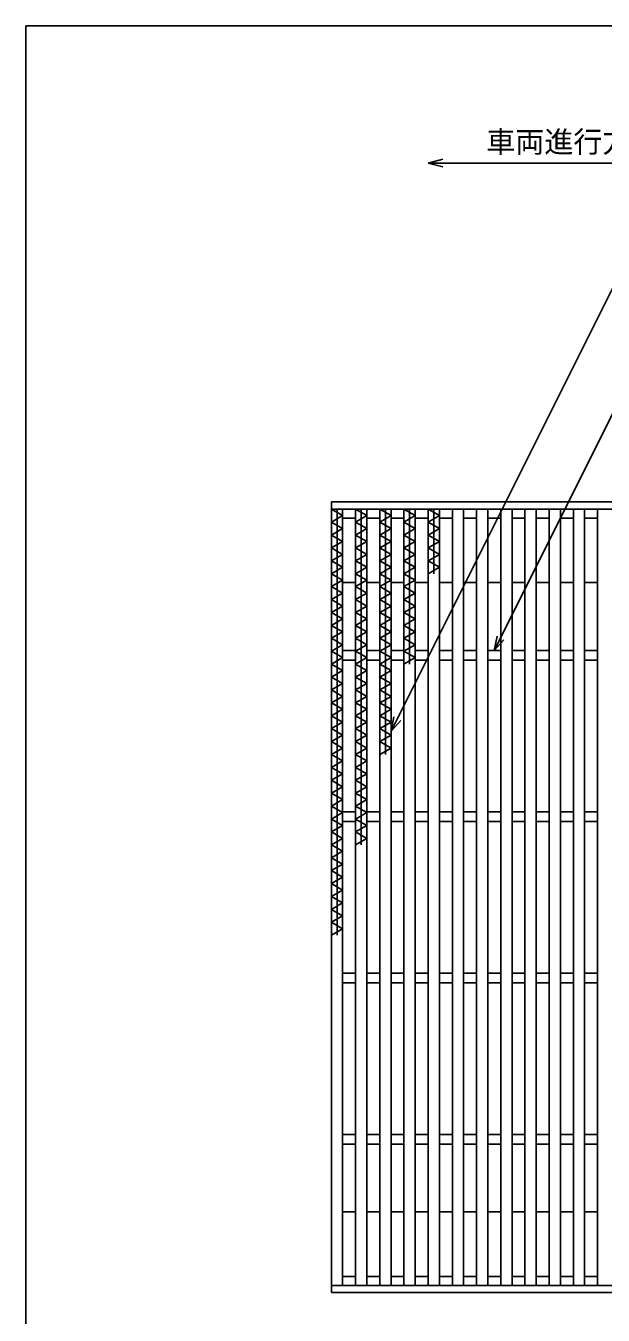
# Model space of a CAD drawing. Units: millimetres, scale not verified. Extents: x -1092 to 1039, y -770 to 632.
# Drawn here: x -1037 to -680, y -167 to 632 of the extents above; entities that cross this region are included whole.
import ezdxf
from ezdxf.enums import TextEntityAlignment as Align

# ---------------------------------------------------------------- set-up
doc = ezdxf.new("R2010")
doc.units = ezdxf.units.MM
doc.header["$LTSCALE"] = 6
for name, color, linetype, lineweight in [('0_2', 150, 'Continuous', 25), ('16', 3, 'Continuous', 25), ('22', 4, 'Continuous', 25)]:
    doc.layers.add(name, color=color, linetype=linetype, lineweight=lineweight)
doc.styles.add('ベクトル', font='')
doc.styles.get('ベクトル').set_extended_font_data('ベクトル')

msp = doc.modelspace()

# ---------------------------------------------------------------- linework, layer by layer
at = {"layer": '0_2'}
for p, q in [((-1037.4, -687.9), (-1037.4, 632.1)), ((-1037.4, 632.1), (1038.6, 632.1))]:
    msp.add_line(p, q, dxfattribs=at)
at = {"layer": '16'}
for p, q in [((-848, 337), (-258, 337)), ((-848, 332.5), (-848, 337)), ((-258, 332.5), (-848, 332.5)), ((-848, 332.5), (-848, -148.5)), ((-841, 332.5), (-848, 332.5)), ((-848, 332.5), (-841, 328.5)), ((-841, 328.5), (-848, 324.5)), ((-844.5, 332.5), (-844.5, 68.5)), ((-841, -148.5), (-841, 332.5)), ((-833, 332.5), (-833, -148.5)), ((-826, 332.5), (-833, 332.5)), ((-833, 332.5), (-826, 328.5)), ((-826, 328.5), (-833, 324.5)), ((-829.5, 332.5), (-829.5, 124.5)), ((-826, -148.5), (-826, 332.5)), ((-818, 332.5), (-818, -148.5)), ((-811, 332.5), (-818, 332.5)), ((-818, 332.5), (-811, 328.5)), ((-811, 328.5), (-818, 324.5)), ((-814.5, 332.5), (-814.5, 180.5)), ((-811, -148.5), (-811, 332.5)), ((-803, 332.5), (-803, -148.5)), ((-796, 332.5), (-803, 332.5)), ((-803, 332.5), (-796, 328.5)), ((-796, 328.5), (-803, 324.5)), ((-799.5, 332.5), (-799.5, 236.5)), ((-796, -148.5), (-796, 332.5)), ((-788, 332.5), (-788, -148.5)), ((-781, 332.5), (-788, 332.5)), ((-788, 332.5), (-781, 328.5)), ((-781, 328.5), (-788, 324.5)), ((-784.5, 332.5), (-784.5, 292.5)), ((-781, -148.5), (-781, 332.5)), ((-773, 332.5), (-773, -148.5)), ((-766, 332.5), (-773, 332.5)), ((-766, -148.5), (-766, 332.5)), ((-758, 332.5), (-758, -148.5)), ((-751, 332.5), (-758, 332.5)), ((-751, -148.5), (-751, 332.5)), ((-743, 332.5), (-743, -148.5)), ((-736, 332.5), (-743, 332.5)), ((-736, -148.5), (-736, 332.5)), ((-728, 332.5), (-728, -148.5)), ((-721, 332.5), (-728, 332.5)), ((-721, -148.5), (-721, 332.5)), ((-713, 332.5), (-713, -148.5)), ((-706, 332.5), (-713, 332.5)), ((-706, -148.5), (-706, 332.5)), ((-698, 332.5), (-698, -148.5)), ((-691, 332.5), (-698, 332.5)), ((-691, -148.5), (-691, 332.5)), ((-683, 332.5), (-683, -148.5)), ((-676, 332.5), (-683, 332.5)), ((-848, 324.5), (-841, 320.5)), ((-841, 320.5), (-848, 316.5)), ((-841, 327), (-833, 327)), ((-833, 324.5), (-826, 320.5)), ((-826, 320.5), (-833, 316.5)), ((-826, 327), (-818, 327)), ((-818, 324.5), (-811, 320.5)), ((-811, 320.5), (-818, 316.5)), ((-811, 327), (-803, 327)), ((-803, 324.5), (-796, 320.5)), ((-796, 320.5), (-803, 316.5)), ((-796, 327), (-788, 327)), ((-788, 324.5), (-781, 320.5)), ((-781, 320.5), (-788, 316.5)), ((-781, 327), (-773, 327)), ((-766, 327), (-758, 327)), ((-751, 327), (-743, 327)), ((-736, 327), (-728, 327)), ((-721, 327), (-713, 327)), ((-706, 327), (-698, 327)), ((-691, 327), (-683, 327)), ((-848, 316.5), (-841, 312.5)), ((-841, 312.5), (-848, 308.5)), ((-833, 316.5), (-826, 312.5)), ((-826, 312.5), (-833, 308.5)), ((-818, 316.5), (-811, 312.5)), ((-811, 312.5), (-818, 308.5)), ((-803, 316.5), (-796, 312.5)), ((-796, 312.5), (-803, 308.5)), ((-788, 316.5), (-781, 312.5)), ((-781, 312.5), (-788, 308.5)), ((-848, 308.5), (-841, 304.5)), ((-841, 304.5), (-848, 300.5)), ((-833, 308.5), (-826, 304.5)), ((-826, 304.5), (-833, 300.5)), ((-818, 308.5), (-811, 304.5)), ((-811, 304.5), (-818, 300.5)), ((-803, 308.5), (-796, 304.5)), ((-796, 304.5), (-803, 300.5)), ((-788, 308.5), (-781, 304.5)), ((-781, 304.5), (-788, 300.5)), ((-848, 300.5), (-841, 296.5)), ((-841, 296.5), (-848, 292.5)), ((-833, 300.5), (-826, 296.5)), ((-826, 296.5), (-833, 292.5)), ((-818, 300.5), (-811, 296.5)), ((-811, 296.5), (-818, 292.5)), ((-803, 300.5), (-796, 296.5)), ((-796, 296.5), (-803, 292.5)), ((-788, 300.5), (-781, 296.5)), ((-781, 296.5), (-788, 292.5)), ((-848, 292.5), (-841, 288.5)), ((-841, 288.5), (-848, 284.5)), ((-833, 292.5), (-826, 288.5)), ((-826, 288.5), (-833, 284.5)), ((-818, 292.5), (-811, 288.5)), ((-811, 288.5), (-818, 284.5)), ((-803, 292.5), (-796, 288.5)), ((-796, 288.5), (-803, 284.5)), ((-848, 284.5), (-841, 280.5)), ((-841, 280.5), (-848, 276.5)), ((-841, 287), (-833, 287)), ((-833, 284.5), (-826, 280.5)), ((-826, 280.5), (-833, 276.5)), ((-826, 287), (-818, 287)), ((-818, 284.5), (-811, 280.5)), ((-811, 280.5), (-818, 276.5)), ((-811, 287), (-803, 287)), ((-803, 284.5), (-796, 280.5)), ((-796, 280.5), (-803, 276.5)), ((-796, 287), (-788, 287)), ((-781, 287), (-773, 287)), ((-766, 287), (-758, 287)), ((-751, 287), (-743, 287)), ((-736, 287), (-728, 287)), ((-721, 287), (-713, 287)), ((-706, 287), (-698, 287)), ((-691, 287), (-683, 287)), ((-848, 276.5), (-841, 272.5)), ((-841, 272.5), (-848, 268.5)), ((-833, 276.5), (-826, 272.5)), ((-826, 272.5), (-833, 268.5)), ((-818, 276.5), (-811, 272.5)), ((-811, 272.5), (-818, 268.5)), ((-803, 276.5), (-796, 272.5)), ((-796, 272.5), (-803, 268.5)), ((-848, 268.5), (-841, 264.5)), ((-841, 264.5), (-848, 260.5)), ((-833, 268.5), (-826, 264.5)), ((-826, 264.5), (-833, 260.5)), ((-818, 268.5), (-811, 264.5)), ((-811, 264.5), (-818, 260.5)), ((-803, 268.5), (-796, 264.5)), ((-796, 264.5), (-803, 260.5)), ((-848, 260.5), (-841, 256.5)), ((-841, 256.5), (-848, 252.5)), ((-833, 260.5), (-826, 256.5)), ((-826, 256.5), (-833, 252.5)), ((-818, 260.5), (-811, 256.5)), ((-811, 256.5), (-818, 252.5)), ((-803, 260.5), (-796, 256.5)), ((-796, 256.5), (-803, 252.5)), ((-848, 252.5), (-841, 248.5)), ((-841, 248.5), (-848, 244.5)), ((-833, 252.5), (-826, 248.5)), ((-826, 248.5), (-833, 244.5)), ((-818, 252.5), (-811, 248.5)), ((-811, 248.5), (-818, 244.5)), ((-803, 252.5), (-796, 248.5)), ((-796, 248.5), (-803, 244.5)), ((-848, 244.5), (-841, 240.5)), ((-841, 240.5), (-848, 236.5)), ((-841, 245), (-833, 245)), ((-833, 244.5), (-826, 240.5)), ((-826, 240.5), (-833, 236.5)), ((-826, 245), (-818, 245)), ((-818, 244.5), (-811, 240.5)), ((-811, 240.5), (-818, 236.5)), ((-811, 245), (-803, 245)), ((-803, 244.5), (-796, 240.5)), ((-796, 240.5), (-803, 236.5)), ((-796, 245), (-788, 245)), ((-781, 245), (-773, 245)), ((-766, 245), (-758, 245)), ((-751, 245), (-743, 245)), ((-736, 245), (-728, 245)), ((-721, 245), (-713, 245)), ((-706, 245), (-698, 245)), ((-691, 245), (-683, 245)), ((-848, 236.5), (-841, 232.5)), ((-841, 232.5), (-848, 228.5)), ((-841, 239), (-833, 239)), ((-833, 236.5), (-826, 232.5)), ((-826, 232.5), (-833, 228.5)), ((-826, 239), (-818, 239)), ((-818, 236.5), (-811, 232.5)), ((-811, 232.5), (-818, 228.5)), ((-811, 239), (-803, 239)), ((-796, 239), (-788, 239)), ((-781, 239), (-773, 239)), ((-766, 239), (-758, 239)), ((-751, 239), (-743, 239)), ((-736, 239), (-728, 239)), ((-721, 239), (-713, 239)), ((-706, 239), (-698, 239)), ((-691, 239), (-683, 239)), ((-848, 228.5), (-841, 224.5)), ((-841, 224.5), (-848, 220.5)), ((-833, 228.5), (-826, 224.5)), ((-826, 224.5), (-833, 220.5)), ((-818, 228.5), (-811, 224.5)), ((-811, 224.5), (-818, 220.5)), ((-848, 220.5), (-841, 216.5)), ((-841, 216.5), (-848, 212.5)), ((-833, 220.5), (-826, 216.5)), ((-826, 216.5), (-833, 212.5)), ((-818, 220.5), (-811, 216.5)), ((-811, 216.5), (-818, 212.5)), ((-848, 212.5), (-841, 208.5)), ((-841, 208.5), (-848, 204.5)), ((-833, 212.5), (-826, 208.5)), ((-826, 208.5), (-833, 204.5)), ((-818, 212.5), (-811, 208.5)), ((-811, 208.5), (-818, 204.5)), ((-848, 204.5), (-841, 200.5)), ((-841, 200.5), (-848, 196.5)), ((-833, 204.5), (-826, 200.5)), ((-826, 200.5), (-833, 196.5)), ((-818, 204.5), (-811, 200.5)), ((-811, 200.5), (-818, 196.5)), ((-848, 196.5), (-841, 192.5)), ((-841, 192.5), (-848, 188.5)), ((-833, 196.5), (-826, 192.5)), ((-826, 192.5), (-833, 188.5)), ((-818, 196.5), (-811, 192.5)), ((-811, 192.5), (-818, 188.5)), ((-848, 188.5), (-841, 184.5)), ((-841, 184.5), (-848, 180.5)), ((-833, 188.5), (-826, 184.5)), ((-826, 184.5), (-833, 180.5)), ((-818, 188.5), (-811, 184.5)), ((-811, 184.5), (-818, 180.5)), ((-848, 180.5), (-841, 176.5)), ((-841, 176.5), (-848, 172.5)), ((-833, 180.5), (-826, 176.5)), ((-826, 176.5), (-833, 172.5)), ((-848, 172.5), (-841, 168.5)), ((-841, 168.5), (-848, 164.5)), ((-833, 172.5), (-826, 168.5)), ((-826, 168.5), (-833, 164.5)), ((-848, 164.5), (-841, 160.5)), ((-841, 160.5), (-848, 156.5)), ((-833, 164.5), (-826, 160.5)), ((-826, 160.5), (-833, 156.5)), ((-848, 156.5), (-841, 152.5)), ((-841, 152.5), (-848, 148.5)), ((-833, 156.5), (-826, 152.5)), ((-826, 152.5), (-833, 148.5)), ((-848, 148.5), (-841, 144.5)), ((-841, 144.5), (-848, 140.5)), ((-841, 145), (-833, 145)), ((-833, 148.5), (-826, 144.5)), ((-826, 144.5), (-833, 140.5)), ((-826, 145), (-818, 145)), ((-811, 145), (-803, 145)), ((-796, 145), (-788, 145)), ((-781, 145), (-773, 145)), ((-766, 145), (-758, 145)), ((-751, 145), (-743, 145)), ((-736, 145), (-728, 145)), ((-721, 145), (-713, 145)), ((-706, 145), (-698, 145)), ((-691, 145), (-683, 145)), ((-848, 140.5), (-841, 136.5)), ((-841, 136.5), (-848, 132.5)), ((-841, 139), (-833, 139)), ((-833, 140.5), (-826, 136.5)), ((-826, 136.5), (-833, 132.5)), ((-826, 139), (-818, 139)), ((-811, 139), (-803, 139)), ((-796, 139), (-788, 139)), ((-781, 139), (-773, 139)), ((-766, 139), (-758, 139)), ((-751, 139), (-743, 139)), ((-736, 139), (-728, 139)), ((-721, 139), (-713, 139)), ((-706, 139), (-698, 139)), ((-691, 139), (-683, 139)), ((-848, 132.5), (-841, 128.5)), ((-841, 128.5), (-848, 124.5)), ((-833, 132.5), (-826, 128.5)), ((-826, 128.5), (-833, 124.5)), ((-848, 124.5), (-841, 120.5)), ((-841, 120.5), (-848, 116.5)), ((-848, 116.5), (-841, 112.5)), ((-841, 112.5), (-848, 108.5)), ((-848, 108.5), (-841, 104.5)), ((-841, 104.5), (-848, 100.5)), ((-848, 100.5), (-841, 96.5)), ((-841, 96.5), (-848, 92.5)), ((-848, 92.5), (-841, 88.5)), ((-841, 88.5), (-848, 84.5)), ((-848, 84.5), (-841, 80.5)), ((-841, 80.5), (-848, 76.5)), ((-848, 76.5), (-841, 72.5)), ((-841, 72.5), (-848, 68.5)), ((-841, 45), (-833, 45)), ((-826, 45), (-818, 45)), ((-811, 45), (-803, 45)), ((-796, 45), (-788, 45)), ((-781, 45), (-773, 45)), ((-766, 45), (-758, 45)), ((-751, 45), (-743, 45)), ((-736, 45), (-728, 45)), ((-721, 45), (-713, 45)), ((-706, 45), (-698, 45)), ((-691, 45), (-683, 45)), ((-841, 39), (-833, 39)), ((-826, 39), (-818, 39)), ((-811, 39), (-803, 39)), ((-796, 39), (-788, 39)), ((-781, 39), (-773, 39)), ((-766, 39), (-758, 39)), ((-751, 39), (-743, 39)), ((-736, 39), (-728, 39)), ((-721, 39), (-713, 39)), ((-706, 39), (-698, 39)), ((-691, 39), (-683, 39)), ((-841, -55), (-833, -55)), ((-826, -55), (-818, -55)), ((-811, -55), (-803, -55)), ((-796, -55), (-788, -55)), ((-781, -55), (-773, -55)), ((-766, -55), (-758, -55)), ((-751, -55), (-743, -55)), ((-736, -55), (-728, -55)), ((-721, -55), (-713, -55)), ((-706, -55), (-698, -55)), ((-691, -55), (-683, -55)), ((-841, -61), (-833, -61)), ((-826, -61), (-818, -61)), ((-811, -61), (-803, -61)), ((-796, -61), (-788, -61)), ((-781, -61), (-773, -61)), ((-766, -61), (-758, -61)), ((-751, -61), (-743, -61)), ((-736, -61), (-728, -61)), ((-721, -61), (-713, -61)), ((-706, -61), (-698, -61)), ((-691, -61), (-683, -61)), ((-841, -103), (-833, -103)), ((-826, -103), (-818, -103)), ((-811, -103), (-803, -103)), ((-796, -103), (-788, -103)), ((-781, -103), (-773, -103)), ((-766, -103), (-758, -103)), ((-751, -103), (-743, -103)), ((-736, -103), (-728, -103)), ((-721, -103), (-713, -103)), ((-706, -103), (-698, -103)), ((-691, -103), (-683, -103)), ((-841, -143), (-833, -143)), ((-826, -143), (-818, -143)), ((-811, -143), (-803, -143)), ((-796, -143), (-788, -143)), ((-781, -143), (-773, -143)), ((-766, -143), (-758, -143)), ((-751, -143), (-743, -143)), ((-736, -143), (-728, -143)), ((-721, -143), (-713, -143)), ((-706, -143), (-698, -143)), ((-691, -143), (-683, -143)), ((-848, -148.5), (-258, -148.5)), ((-848, -153), (-848, -148.5)), ((-848, -148.5), (-841, -148.5)), ((-833, -148.5), (-826, -148.5)), ((-818, -148.5), (-811, -148.5)), ((-803, -148.5), (-796, -148.5)), ((-788, -148.5), (-781, -148.5)), ((-773, -148.5), (-766, -148.5)), ((-758, -148.5), (-751, -148.5)), ((-743, -148.5), (-736, -148.5)), ((-728, -148.5), (-721, -148.5)), ((-713, -148.5), (-706, -148.5)), ((-698, -148.5), (-691, -148.5)), ((-683, -148.5), (-676, -148.5)), ((-258, -153), (-848, -153))]:
    msp.add_line(p, q, dxfattribs=at)
at = {"layer": '22'}
for p, q in [((-788, 547), (-779, 549.4)), ((-779, 544.6), (-788, 547)), ((-788, 547), (-608, 547)), ((-811, 195), (-655.75, 505.5)), ((-747, 245), (-629.25, 480.5)), ((-747, 245), (-745.2, 253.76)), ((-747, 245), (-741, 251.6)), ((-811, 195), (-809.2, 203.76)), ((-811, 195), (-805, 201.6))]:
    msp.add_line(p, q, dxfattribs=at)

# ---------------------------------------------------------------- texts
at = {"layer": '22', "color": 2, "style": 'ベクトル'}
msp.add_text('車両進行方向', height=13.2, dxfattribs=at).set_placement((-752, 560.2), align=Align.MIDDLE_LEFT)

doc.saveas('drawing.dxf')
